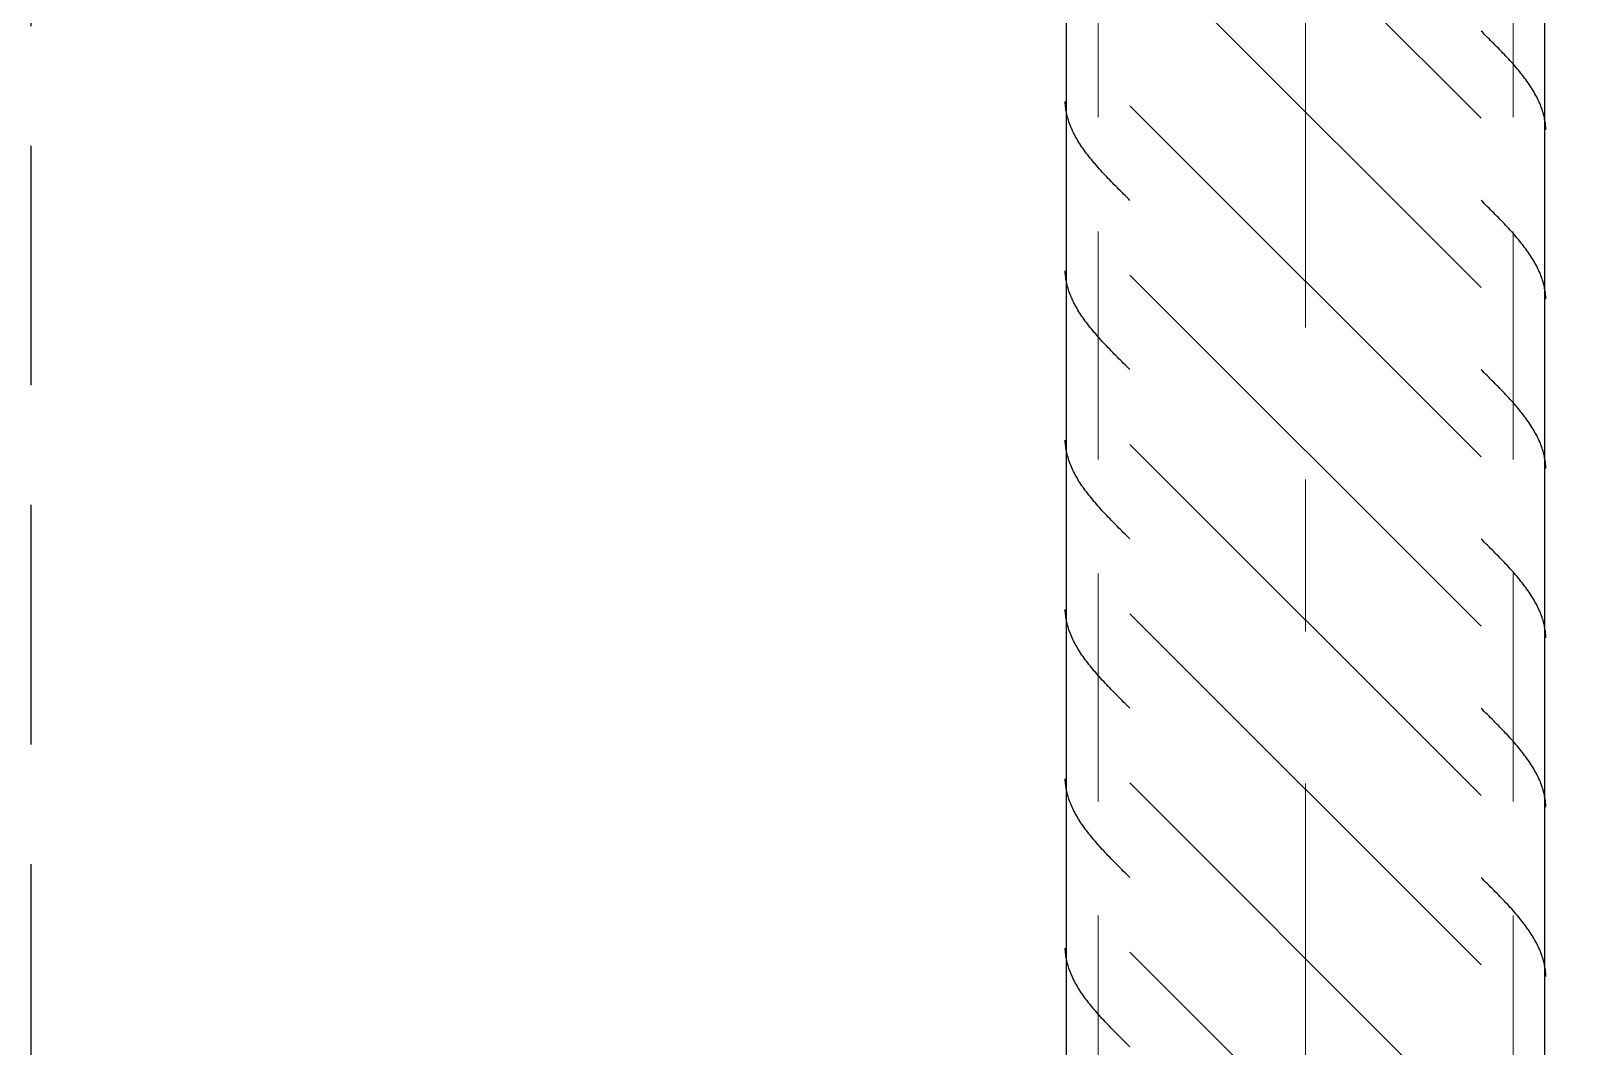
# Model space of a CAD drawing. Extents: x -9282 to 18119, y -11629 to 17404.
# Drawn here: x 1214.8 to 1312.1, y 3228.1 to 3291.7 of the extents above; entities that cross this region are included whole.
import ezdxf

# ---------------------------------------------------------------- set-up
doc = ezdxf.new("R2010")
doc.units = 0
doc.header["$LTSCALE"] = 30
doc.header["$MEASUREMENT"] = 0
for name, pattern in [('EJEH$0$DASHED', [0.75, 0.5, -0.25]), ('EJEH$0$Grid Line', [2.2225, 1.27, -0.3175, 0.3175, -0.3175]), ('EJEH$0$RLE-PROYECCION', [0.71438, 0.47625, -0.23813])]:
    doc.linetypes.add(name, pattern=pattern)
doc.layers.get('0').update_dxf_attribs({"linetype": 'CONTINUOUS'})
doc.layers.add('EJEH$0$CORTES', color=5, linetype='CONTINUOUS')
doc.layers.add('EJEH$0$RLA-ACHURADO', color=30, linetype='EJEH$0$RLE-PROYECCION', lineweight=15, transparency=0.7)
doc.layers.add('EJEH$0$RLA-CONTORNO', color=30, linetype='CONTINUOUS', lineweight=25)
doc.layers.add('EJEH$0$RLE-EJES-AUXILIAR', color=1, linetype='EJEH$0$Grid Line', lineweight=15)

# ---------------------------------------------------------------- blocks, each defined once
blk = doc.blocks.new('EJEH$0$RLA-COLUMNAS-CAJONES - P_M_ 300x300x20-306602-EJE H')
at = {"layer": 'EJEH$0$RLA-ACHURADO'}
for p, q in [((-1629.816, 788.27), (-1629.816, 1103)), ((-1603.816, 788.27), (-1603.816, 1103))]:
    blk.add_line(p, q, dxfattribs=at)
blk = doc.blocks.new('EJEH$0$FP_1-EJE H')
at = {"layer": 'EJEH$0$RLA-CONTORNO'}
for p, q in [((-1601.816, 826.771), (-1601.816, 1103)), ((-1605.716, 922.161), (-1605.816, 922.26)), ((-1605.617, 922.063), (-1605.716, 922.161)), ((-1605.517, 921.965), (-1605.617, 922.063)), ((-1605.418, 921.867), (-1605.517, 921.965)), ((-1605.319, 921.769), (-1605.418, 921.867)), ((-1605.22, 921.671), (-1605.319, 921.769)), ((-1605.122, 921.572), (-1605.22, 921.671)), ((-1605.024, 921.474), (-1605.122, 921.572)), ((-1604.927, 921.376), (-1605.024, 921.474)), ((-1604.83, 921.278), (-1604.927, 921.376)), ((-1604.734, 921.18), (-1604.83, 921.278)), ((-1604.638, 921.081), (-1604.734, 921.18)), ((-1604.543, 920.983), (-1604.638, 921.081)), ((-1604.449, 920.885), (-1604.543, 920.983)), ((-1604.355, 920.787), (-1604.449, 920.885)), ((-1604.263, 920.689), (-1604.355, 920.787)), ((-1604.171, 920.591), (-1604.263, 920.689)), ((-1604.081, 920.492), (-1604.171, 920.591)), ((-1603.991, 920.394), (-1604.081, 920.492)), ((-1603.903, 920.296), (-1603.991, 920.394)), ((-1603.816, 920.198), (-1603.903, 920.296)), ((-1603.73, 920.1), (-1603.816, 920.198)), ((-1603.645, 920.002), (-1603.73, 920.1)), ((-1603.561, 919.903), (-1603.645, 920.002)), ((-1603.479, 919.805), (-1603.561, 919.903)), ((-1603.398, 919.707), (-1603.479, 919.805)), ((-1603.319, 919.609), (-1603.398, 919.707)), ((-1603.241, 919.511), (-1603.319, 919.609)), ((-1603.165, 919.412), (-1603.241, 919.511)), ((-1603.091, 919.314), (-1603.165, 919.412)), ((-1603.018, 919.216), (-1603.091, 919.314)), ((-1602.946, 919.118), (-1603.018, 919.216)), ((-1602.877, 919.02), (-1602.946, 919.118)), ((-1602.809, 918.922), (-1602.877, 919.02)), ((-1602.743, 918.823), (-1602.809, 918.922)), ((-1602.679, 918.725), (-1602.743, 918.823)), ((-1602.617, 918.627), (-1602.679, 918.725)), ((-1602.556, 918.529), (-1602.617, 918.627)), ((-1602.498, 918.431), (-1602.556, 918.529)), ((-1602.442, 918.333), (-1602.498, 918.431)), ((-1602.387, 918.234), (-1602.442, 918.333)), ((-1602.335, 918.136), (-1602.387, 918.234)), ((-1602.285, 918.038), (-1602.335, 918.136)), ((-1602.237, 917.94), (-1602.285, 918.038)), ((-1602.191, 917.842), (-1602.237, 917.94)), ((-1602.147, 917.744), (-1602.191, 917.842)), ((-1602.106, 917.645), (-1602.147, 917.744)), ((-1602.067, 917.547), (-1602.106, 917.645)), ((-1602.03, 917.449), (-1602.067, 917.547)), ((-1601.995, 917.351), (-1602.03, 917.449)), ((-1601.963, 917.253), (-1601.995, 917.351)), ((-1601.932, 917.154), (-1601.963, 917.253)), ((-1601.905, 917.056), (-1601.932, 917.154)), ((-1601.879, 916.958), (-1601.905, 917.056)), ((-1601.856, 916.86), (-1601.879, 916.958)), ((-1601.836, 916.762), (-1601.856, 916.86)), ((-1601.817, 916.664), (-1601.836, 916.762)), ((-1601.802, 916.565), (-1601.817, 916.664)), ((-1601.788, 916.467), (-1601.802, 916.565)), ((-1601.777, 916.369), (-1601.788, 916.467)), ((-1601.769, 916.271), (-1601.777, 916.369)), ((-1601.763, 916.173), (-1601.769, 916.271)), ((-1601.759, 916.075), (-1601.763, 916.173)), ((-1605.716, 911.555), (-1605.816, 911.653)), ((-1605.617, 911.457), (-1605.716, 911.555)), ((-1605.517, 911.358), (-1605.617, 911.457)), ((-1605.418, 911.26), (-1605.517, 911.358)), ((-1605.319, 911.162), (-1605.418, 911.26)), ((-1605.22, 911.064), (-1605.319, 911.162)), ((-1605.122, 910.966), (-1605.22, 911.064)), ((-1605.024, 910.868), (-1605.122, 910.966)), ((-1604.927, 910.769), (-1605.024, 910.868)), ((-1604.83, 910.671), (-1604.927, 910.769)), ((-1604.734, 910.573), (-1604.83, 910.671)), ((-1604.638, 910.475), (-1604.734, 910.573)), ((-1604.543, 910.377), (-1604.638, 910.475)), ((-1604.449, 910.279), (-1604.543, 910.377)), ((-1604.355, 910.18), (-1604.449, 910.279)), ((-1604.263, 910.082), (-1604.355, 910.18)), ((-1604.171, 909.984), (-1604.263, 910.082)), ((-1604.081, 909.886), (-1604.171, 909.984)), ((-1603.991, 909.788), (-1604.081, 909.886)), ((-1603.903, 909.689), (-1603.991, 909.788)), ((-1603.816, 909.591), (-1603.903, 909.689)), ((-1603.73, 909.493), (-1603.816, 909.591)), ((-1603.645, 909.395), (-1603.73, 909.493)), ((-1603.561, 909.297), (-1603.645, 909.395)), ((-1603.479, 909.199), (-1603.561, 909.297)), ((-1603.398, 909.1), (-1603.479, 909.199)), ((-1603.319, 909.002), (-1603.398, 909.1)), ((-1603.241, 908.904), (-1603.319, 909.002)), ((-1603.165, 908.806), (-1603.241, 908.904)), ((-1603.091, 908.708), (-1603.165, 908.806)), ((-1603.018, 908.61), (-1603.091, 908.708)), ((-1602.946, 908.511), (-1603.018, 908.61)), ((-1602.877, 908.413), (-1602.946, 908.511)), ((-1602.809, 908.315), (-1602.877, 908.413)), ((-1602.743, 908.217), (-1602.809, 908.315)), ((-1602.679, 908.119), (-1602.743, 908.217)), ((-1602.617, 908.02), (-1602.679, 908.119)), ((-1602.556, 907.922), (-1602.617, 908.02)), ((-1602.498, 907.824), (-1602.556, 907.922)), ((-1602.442, 907.726), (-1602.498, 907.824)), ((-1602.387, 907.628), (-1602.442, 907.726)), ((-1602.335, 907.53), (-1602.387, 907.628)), ((-1602.285, 907.431), (-1602.335, 907.53)), ((-1602.237, 907.333), (-1602.285, 907.431)), ((-1602.191, 907.235), (-1602.237, 907.333)), ((-1602.147, 907.137), (-1602.191, 907.235)), ((-1602.106, 907.039), (-1602.147, 907.137)), ((-1602.067, 906.941), (-1602.106, 907.039)), ((-1602.03, 906.842), (-1602.067, 906.941)), ((-1601.995, 906.744), (-1602.03, 906.842)), ((-1601.963, 906.646), (-1601.995, 906.744)), ((-1601.932, 906.548), (-1601.963, 906.646)), ((-1601.905, 906.45), (-1601.932, 906.548)), ((-1601.879, 906.352), (-1601.905, 906.45)), ((-1601.856, 906.253), (-1601.879, 906.352)), ((-1601.836, 906.155), (-1601.856, 906.253)), ((-1601.817, 906.057), (-1601.836, 906.155)), ((-1601.802, 905.959), (-1601.817, 906.057)), ((-1601.788, 905.861), (-1601.802, 905.959)), ((-1601.777, 905.762), (-1601.788, 905.861)), ((-1601.769, 905.664), (-1601.777, 905.762)), ((-1601.763, 905.566), (-1601.769, 905.664)), ((-1601.759, 905.468), (-1601.763, 905.566)), ((-1605.716, 900.948), (-1605.816, 901.046)), ((-1605.617, 900.85), (-1605.716, 900.948)), ((-1605.517, 900.752), (-1605.617, 900.85)), ((-1605.418, 900.654), (-1605.517, 900.752)), ((-1605.319, 900.555), (-1605.418, 900.654)), ((-1605.22, 900.457), (-1605.319, 900.555)), ((-1605.122, 900.359), (-1605.22, 900.457)), ((-1605.024, 900.261), (-1605.122, 900.359)), ((-1604.927, 900.163), (-1605.024, 900.261)), ((-1604.83, 900.065), (-1604.927, 900.163)), ((-1604.734, 899.966), (-1604.83, 900.065)), ((-1604.638, 899.868), (-1604.734, 899.966)), ((-1604.543, 899.77), (-1604.638, 899.868)), ((-1604.449, 899.672), (-1604.543, 899.77)), ((-1604.355, 899.574), (-1604.449, 899.672)), ((-1604.263, 899.476), (-1604.355, 899.574)), ((-1604.171, 899.377), (-1604.263, 899.476)), ((-1604.081, 899.279), (-1604.171, 899.377)), ((-1603.991, 899.181), (-1604.081, 899.279)), ((-1603.903, 899.083), (-1603.991, 899.181)), ((-1603.816, 898.985), (-1603.903, 899.083)), ((-1603.73, 898.887), (-1603.816, 898.985)), ((-1603.645, 898.788), (-1603.73, 898.887)), ((-1603.561, 898.69), (-1603.645, 898.788)), ((-1603.479, 898.592), (-1603.561, 898.69)), ((-1603.398, 898.494), (-1603.479, 898.592)), ((-1603.319, 898.396), (-1603.398, 898.494)), ((-1603.241, 898.297), (-1603.319, 898.396)), ((-1603.165, 898.199), (-1603.241, 898.297)), ((-1603.091, 898.101), (-1603.165, 898.199)), ((-1603.018, 898.003), (-1603.091, 898.101)), ((-1602.946, 897.905), (-1603.018, 898.003)), ((-1602.877, 897.807), (-1602.946, 897.905)), ((-1602.809, 897.708), (-1602.877, 897.807)), ((-1602.743, 897.61), (-1602.809, 897.708)), ((-1602.679, 897.512), (-1602.743, 897.61)), ((-1602.617, 897.414), (-1602.679, 897.512)), ((-1602.556, 897.316), (-1602.617, 897.414)), ((-1602.498, 897.218), (-1602.556, 897.316)), ((-1602.442, 897.119), (-1602.498, 897.218)), ((-1602.387, 897.021), (-1602.442, 897.119)), ((-1602.335, 896.923), (-1602.387, 897.021)), ((-1602.285, 896.825), (-1602.335, 896.923)), ((-1602.237, 896.727), (-1602.285, 896.825)), ((-1602.191, 896.628), (-1602.237, 896.727)), ((-1602.147, 896.53), (-1602.191, 896.628)), ((-1602.106, 896.432), (-1602.147, 896.53)), ((-1602.067, 896.334), (-1602.106, 896.432)), ((-1602.03, 896.236), (-1602.067, 896.334)), ((-1601.995, 896.138), (-1602.03, 896.236)), ((-1601.963, 896.039), (-1601.995, 896.138)), ((-1601.932, 895.941), (-1601.963, 896.039)), ((-1601.905, 895.843), (-1601.932, 895.941)), ((-1601.879, 895.745), (-1601.905, 895.843)), ((-1601.856, 895.647), (-1601.879, 895.745)), ((-1601.836, 895.549), (-1601.856, 895.647)), ((-1601.817, 895.45), (-1601.836, 895.549)), ((-1601.802, 895.352), (-1601.817, 895.45)), ((-1601.788, 895.254), (-1601.802, 895.352)), ((-1601.777, 895.156), (-1601.788, 895.254)), ((-1601.769, 895.058), (-1601.777, 895.156)), ((-1601.763, 894.96), (-1601.769, 895.058)), ((-1601.759, 894.861), (-1601.763, 894.96)), ((-1605.716, 890.342), (-1605.816, 890.44)), ((-1605.617, 890.243), (-1605.716, 890.342)), ((-1605.517, 890.145), (-1605.617, 890.243)), ((-1605.418, 890.047), (-1605.517, 890.145)), ((-1605.319, 889.949), (-1605.418, 890.047)), ((-1605.22, 889.851), (-1605.319, 889.949)), ((-1605.122, 889.753), (-1605.22, 889.851)), ((-1605.024, 889.654), (-1605.122, 889.753)), ((-1604.927, 889.556), (-1605.024, 889.654)), ((-1604.83, 889.458), (-1604.927, 889.556)), ((-1604.734, 889.36), (-1604.83, 889.458)), ((-1604.638, 889.262), (-1604.734, 889.36)), ((-1604.543, 889.163), (-1604.638, 889.262)), ((-1604.449, 889.065), (-1604.543, 889.163)), ((-1604.355, 888.967), (-1604.449, 889.065)), ((-1604.263, 888.869), (-1604.355, 888.967)), ((-1604.171, 888.771), (-1604.263, 888.869)), ((-1604.081, 888.673), (-1604.171, 888.771)), ((-1603.991, 888.574), (-1604.081, 888.673)), ((-1603.903, 888.476), (-1603.991, 888.574)), ((-1603.816, 888.378), (-1603.903, 888.476)), ((-1603.73, 888.28), (-1603.816, 888.378)), ((-1603.645, 888.182), (-1603.73, 888.28)), ((-1603.561, 888.084), (-1603.645, 888.182)), ((-1603.479, 887.985), (-1603.561, 888.084)), ((-1603.398, 887.887), (-1603.479, 887.985)), ((-1603.319, 887.789), (-1603.398, 887.887)), ((-1603.241, 887.691), (-1603.319, 887.789)), ((-1603.165, 887.593), (-1603.241, 887.691)), ((-1603.091, 887.495), (-1603.165, 887.593)), ((-1603.018, 887.396), (-1603.091, 887.495)), ((-1602.946, 887.298), (-1603.018, 887.396)), ((-1602.877, 887.2), (-1602.946, 887.298)), ((-1602.809, 887.102), (-1602.877, 887.2)), ((-1602.743, 887.004), (-1602.809, 887.102)), ((-1602.679, 886.905), (-1602.743, 887.004)), ((-1602.617, 886.807), (-1602.679, 886.905)), ((-1602.556, 886.709), (-1602.617, 886.807)), ((-1602.498, 886.611), (-1602.556, 886.709)), ((-1602.442, 886.513), (-1602.498, 886.611)), ((-1602.387, 886.415), (-1602.442, 886.513)), ((-1602.335, 886.316), (-1602.387, 886.415)), ((-1602.285, 886.218), (-1602.335, 886.316)), ((-1602.237, 886.12), (-1602.285, 886.218)), ((-1602.191, 886.022), (-1602.237, 886.12)), ((-1602.147, 885.924), (-1602.191, 886.022)), ((-1602.106, 885.826), (-1602.147, 885.924)), ((-1602.067, 885.727), (-1602.106, 885.826)), ((-1602.03, 885.629), (-1602.067, 885.727)), ((-1601.995, 885.531), (-1602.03, 885.629)), ((-1601.963, 885.433), (-1601.995, 885.531)), ((-1601.932, 885.335), (-1601.963, 885.433)), ((-1601.905, 885.236), (-1601.932, 885.335)), ((-1601.879, 885.138), (-1601.905, 885.236)), ((-1601.856, 885.04), (-1601.879, 885.138)), ((-1601.836, 884.942), (-1601.856, 885.04)), ((-1601.817, 884.844), (-1601.836, 884.942)), ((-1601.802, 884.746), (-1601.817, 884.844)), ((-1601.788, 884.647), (-1601.802, 884.746)), ((-1601.777, 884.549), (-1601.788, 884.647)), ((-1601.769, 884.451), (-1601.777, 884.549)), ((-1601.763, 884.353), (-1601.769, 884.451)), ((-1601.759, 884.255), (-1601.763, 884.353)), ((-1605.716, 879.735), (-1605.816, 879.833)), ((-1605.617, 879.637), (-1605.716, 879.735)), ((-1605.517, 879.539), (-1605.617, 879.637)), ((-1605.418, 879.44), (-1605.517, 879.539)), ((-1605.319, 879.342), (-1605.418, 879.44)), ((-1605.22, 879.244), (-1605.319, 879.342)), ((-1605.122, 879.146), (-1605.22, 879.244)), ((-1605.024, 879.048), (-1605.122, 879.146)), ((-1604.927, 878.95), (-1605.024, 879.048)), ((-1604.83, 878.851), (-1604.927, 878.95)), ((-1604.734, 878.753), (-1604.83, 878.851)), ((-1604.638, 878.655), (-1604.734, 878.753)), ((-1604.543, 878.557), (-1604.638, 878.655)), ((-1604.449, 878.459), (-1604.543, 878.557)), ((-1604.355, 878.361), (-1604.449, 878.459)), ((-1604.263, 878.262), (-1604.355, 878.361)), ((-1604.171, 878.164), (-1604.263, 878.262)), ((-1604.081, 878.066), (-1604.171, 878.164)), ((-1603.991, 877.968), (-1604.081, 878.066)), ((-1603.903, 877.87), (-1603.991, 877.968)), ((-1603.816, 877.771), (-1603.903, 877.87)), ((-1603.73, 877.673), (-1603.816, 877.771)), ((-1603.645, 877.575), (-1603.73, 877.673)), ((-1603.561, 877.477), (-1603.645, 877.575)), ((-1603.479, 877.379), (-1603.561, 877.477)), ((-1603.398, 877.281), (-1603.479, 877.379)), ((-1603.319, 877.182), (-1603.398, 877.281)), ((-1603.241, 877.084), (-1603.319, 877.182)), ((-1603.165, 876.986), (-1603.241, 877.084)), ((-1603.091, 876.888), (-1603.165, 876.986)), ((-1603.018, 876.79), (-1603.091, 876.888)), ((-1602.946, 876.692), (-1603.018, 876.79)), ((-1602.877, 876.593), (-1602.946, 876.692)), ((-1602.809, 876.495), (-1602.877, 876.593)), ((-1602.743, 876.397), (-1602.809, 876.495)), ((-1602.679, 876.299), (-1602.743, 876.397)), ((-1602.617, 876.201), (-1602.679, 876.299)), ((-1602.556, 876.103), (-1602.617, 876.201)), ((-1602.498, 876.004), (-1602.556, 876.103)), ((-1602.442, 875.906), (-1602.498, 876.004)), ((-1602.387, 875.808), (-1602.442, 875.906)), ((-1602.335, 875.71), (-1602.387, 875.808)), ((-1602.285, 875.612), (-1602.335, 875.71)), ((-1602.237, 875.513), (-1602.285, 875.612)), ((-1602.191, 875.415), (-1602.237, 875.513)), ((-1602.147, 875.317), (-1602.191, 875.415)), ((-1602.106, 875.219), (-1602.147, 875.317)), ((-1602.067, 875.121), (-1602.106, 875.219)), ((-1602.03, 875.023), (-1602.067, 875.121)), ((-1601.995, 874.924), (-1602.03, 875.023)), ((-1601.963, 874.826), (-1601.995, 874.924)), ((-1601.932, 874.728), (-1601.963, 874.826)), ((-1601.905, 874.63), (-1601.932, 874.728)), ((-1601.879, 874.532), (-1601.905, 874.63)), ((-1601.856, 874.434), (-1601.879, 874.532)), ((-1601.836, 874.335), (-1601.856, 874.434)), ((-1601.817, 874.237), (-1601.836, 874.335)), ((-1601.802, 874.139), (-1601.817, 874.237)), ((-1601.788, 874.041), (-1601.802, 874.139)), ((-1601.777, 873.943), (-1601.788, 874.041)), ((-1601.769, 873.844), (-1601.777, 873.943)), ((-1601.763, 873.746), (-1601.769, 873.844)), ((-1601.759, 873.648), (-1601.763, 873.746)), ((-1605.716, 869.128), (-1605.816, 869.227)), ((-1605.617, 869.03), (-1605.716, 869.128)), ((-1605.517, 868.932), (-1605.617, 869.03)), ((-1605.418, 868.834), (-1605.517, 868.932)), ((-1605.319, 868.736), (-1605.418, 868.834)), ((-1605.22, 868.638), (-1605.319, 868.736)), ((-1605.122, 868.539), (-1605.22, 868.638)), ((-1605.024, 868.441), (-1605.122, 868.539)), ((-1604.927, 868.343), (-1605.024, 868.441)), ((-1604.83, 868.245), (-1604.927, 868.343)), ((-1604.734, 868.147), (-1604.83, 868.245)), ((-1604.638, 868.048), (-1604.734, 868.147)), ((-1604.543, 867.95), (-1604.638, 868.048)), ((-1604.449, 867.852), (-1604.543, 867.95)), ((-1604.355, 867.754), (-1604.449, 867.852)), ((-1604.263, 867.656), (-1604.355, 867.754)), ((-1604.171, 867.558), (-1604.263, 867.656)), ((-1604.081, 867.459), (-1604.171, 867.558)), ((-1603.991, 867.361), (-1604.081, 867.459)), ((-1603.903, 867.263), (-1603.991, 867.361)), ((-1603.816, 867.165), (-1603.903, 867.263)), ((-1603.73, 867.067), (-1603.816, 867.165)), ((-1603.645, 866.969), (-1603.73, 867.067)), ((-1603.561, 866.87), (-1603.645, 866.969)), ((-1603.479, 866.772), (-1603.561, 866.87)), ((-1603.398, 866.674), (-1603.479, 866.772)), ((-1603.319, 866.576), (-1603.398, 866.674)), ((-1603.241, 866.478), (-1603.319, 866.576)), ((-1603.165, 866.379), (-1603.241, 866.478)), ((-1603.091, 866.281), (-1603.165, 866.379)), ((-1603.018, 866.183), (-1603.091, 866.281)), ((-1602.946, 866.085), (-1603.018, 866.183)), ((-1602.877, 865.987), (-1602.946, 866.085)), ((-1602.809, 865.889), (-1602.877, 865.987)), ((-1602.743, 865.79), (-1602.809, 865.889)), ((-1602.679, 865.692), (-1602.743, 865.79)), ((-1602.617, 865.594), (-1602.679, 865.692)), ((-1602.556, 865.496), (-1602.617, 865.594)), ((-1602.498, 865.398), (-1602.556, 865.496)), ((-1602.442, 865.3), (-1602.498, 865.398)), ((-1602.387, 865.201), (-1602.442, 865.3)), ((-1602.335, 865.103), (-1602.387, 865.201)), ((-1602.285, 865.005), (-1602.335, 865.103)), ((-1602.237, 864.907), (-1602.285, 865.005)), ((-1602.191, 864.809), (-1602.237, 864.907)), ((-1602.147, 864.711), (-1602.191, 864.809)), ((-1602.106, 864.612), (-1602.147, 864.711)), ((-1602.067, 864.514), (-1602.106, 864.612)), ((-1602.03, 864.416), (-1602.067, 864.514)), ((-1601.995, 864.318), (-1602.03, 864.416)), ((-1601.963, 864.22), (-1601.995, 864.318)), ((-1601.932, 864.121), (-1601.963, 864.22)), ((-1601.905, 864.023), (-1601.932, 864.121)), ((-1601.879, 863.925), (-1601.905, 864.023)), ((-1601.856, 863.827), (-1601.879, 863.925)), ((-1601.836, 863.729), (-1601.856, 863.827)), ((-1601.817, 863.631), (-1601.836, 863.729)), ((-1601.802, 863.532), (-1601.817, 863.631)), ((-1601.788, 863.434), (-1601.802, 863.532)), ((-1601.777, 863.336), (-1601.788, 863.434)), ((-1601.769, 863.238), (-1601.777, 863.336)), ((-1601.763, 863.14), (-1601.769, 863.238)), ((-1601.759, 863.042), (-1601.763, 863.14))]:
    blk.add_line(p, q, dxfattribs=at)
blk = doc.blocks.new('EJEH$0$FP_2-EJE H')
at = {"layer": 'EJEH$0$RLA-CONTORNO'}
for p, q in [((-1631.816, 1103), (-1631.816, 788.27)), ((-1631.869, 917.742), (-1631.873, 917.84)), ((-1631.863, 917.644), (-1631.869, 917.742)), ((-1631.855, 917.546), (-1631.863, 917.644)), ((-1631.844, 917.447), (-1631.855, 917.546)), ((-1631.83, 917.349), (-1631.844, 917.447)), ((-1631.814, 917.251), (-1631.83, 917.349)), ((-1631.796, 917.153), (-1631.814, 917.251)), ((-1631.776, 917.055), (-1631.796, 917.153)), ((-1631.753, 916.957), (-1631.776, 917.055)), ((-1631.727, 916.858), (-1631.753, 916.957)), ((-1631.699, 916.76), (-1631.727, 916.858)), ((-1631.669, 916.662), (-1631.699, 916.76)), ((-1631.637, 916.564), (-1631.669, 916.662)), ((-1631.602, 916.466), (-1631.637, 916.564)), ((-1631.565, 916.368), (-1631.602, 916.466)), ((-1631.526, 916.269), (-1631.565, 916.368)), ((-1631.485, 916.171), (-1631.526, 916.269)), ((-1631.441, 916.073), (-1631.485, 916.171)), ((-1631.395, 915.975), (-1631.441, 916.073)), ((-1631.347, 915.877), (-1631.395, 915.975)), ((-1631.297, 915.779), (-1631.347, 915.877)), ((-1631.245, 915.68), (-1631.297, 915.779)), ((-1631.19, 915.582), (-1631.245, 915.68)), ((-1631.134, 915.484), (-1631.19, 915.582)), ((-1631.076, 915.386), (-1631.134, 915.484)), ((-1631.015, 915.288), (-1631.076, 915.386)), ((-1630.953, 915.189), (-1631.015, 915.288)), ((-1630.889, 915.091), (-1630.953, 915.189)), ((-1630.823, 914.993), (-1630.889, 915.091)), ((-1630.755, 914.895), (-1630.823, 914.993)), ((-1630.686, 914.797), (-1630.755, 914.895)), ((-1630.614, 914.699), (-1630.686, 914.797)), ((-1630.541, 914.6), (-1630.614, 914.699)), ((-1630.467, 914.502), (-1630.541, 914.6)), ((-1630.39, 914.404), (-1630.467, 914.502)), ((-1630.313, 914.306), (-1630.39, 914.404)), ((-1630.233, 914.208), (-1630.313, 914.306)), ((-1630.153, 914.11), (-1630.233, 914.208)), ((-1630.071, 914.011), (-1630.153, 914.11)), ((-1629.987, 913.913), (-1630.071, 914.011)), ((-1629.902, 913.815), (-1629.987, 913.913)), ((-1629.816, 913.717), (-1629.902, 913.815)), ((-1629.729, 913.619), (-1629.816, 913.717)), ((-1629.641, 913.52), (-1629.729, 913.619)), ((-1629.551, 913.422), (-1629.641, 913.52)), ((-1629.46, 913.324), (-1629.551, 913.422)), ((-1629.369, 913.226), (-1629.46, 913.324)), ((-1629.276, 913.128), (-1629.369, 913.226)), ((-1629.183, 913.03), (-1629.276, 913.128)), ((-1629.089, 912.931), (-1629.183, 913.03)), ((-1628.994, 912.833), (-1629.089, 912.931)), ((-1628.898, 912.735), (-1628.994, 912.833)), ((-1628.802, 912.637), (-1628.898, 912.735)), ((-1628.705, 912.539), (-1628.802, 912.637)), ((-1628.608, 912.441), (-1628.705, 912.539)), ((-1628.51, 912.342), (-1628.608, 912.441)), ((-1628.411, 912.244), (-1628.51, 912.342)), ((-1628.313, 912.146), (-1628.411, 912.244)), ((-1628.214, 912.048), (-1628.313, 912.146)), ((-1628.114, 911.95), (-1628.214, 912.048)), ((-1628.015, 911.852), (-1628.114, 911.95)), ((-1627.916, 911.753), (-1628.015, 911.852)), ((-1627.816, 911.655), (-1627.916, 911.753)), ((-1631.869, 907.135), (-1631.873, 907.234)), ((-1631.863, 907.037), (-1631.869, 907.135)), ((-1631.855, 906.939), (-1631.863, 907.037)), ((-1631.844, 906.841), (-1631.855, 906.939)), ((-1631.83, 906.743), (-1631.844, 906.841)), ((-1631.814, 906.645), (-1631.83, 906.743)), ((-1631.796, 906.546), (-1631.814, 906.645)), ((-1631.776, 906.448), (-1631.796, 906.546)), ((-1631.753, 906.35), (-1631.776, 906.448)), ((-1631.727, 906.252), (-1631.753, 906.35)), ((-1631.699, 906.154), (-1631.727, 906.252)), ((-1631.669, 906.055), (-1631.699, 906.154)), ((-1631.637, 905.957), (-1631.669, 906.055)), ((-1631.602, 905.859), (-1631.637, 905.957)), ((-1631.565, 905.761), (-1631.602, 905.859)), ((-1631.526, 905.663), (-1631.565, 905.761)), ((-1631.485, 905.565), (-1631.526, 905.663)), ((-1631.441, 905.466), (-1631.485, 905.565)), ((-1631.395, 905.368), (-1631.441, 905.466)), ((-1631.347, 905.27), (-1631.395, 905.368)), ((-1631.297, 905.172), (-1631.347, 905.27)), ((-1631.245, 905.074), (-1631.297, 905.172)), ((-1631.19, 904.976), (-1631.245, 905.074)), ((-1631.134, 904.877), (-1631.19, 904.976)), ((-1631.076, 904.779), (-1631.134, 904.877)), ((-1631.015, 904.681), (-1631.076, 904.779)), ((-1630.953, 904.583), (-1631.015, 904.681)), ((-1630.889, 904.485), (-1630.953, 904.583)), ((-1630.823, 904.387), (-1630.889, 904.485)), ((-1630.755, 904.288), (-1630.823, 904.387)), ((-1630.686, 904.19), (-1630.755, 904.288)), ((-1630.614, 904.092), (-1630.686, 904.19)), ((-1630.541, 903.994), (-1630.614, 904.092)), ((-1630.467, 903.896), (-1630.541, 903.994)), ((-1630.39, 903.797), (-1630.467, 903.896)), ((-1630.313, 903.699), (-1630.39, 903.797)), ((-1630.233, 903.601), (-1630.313, 903.699)), ((-1630.153, 903.503), (-1630.233, 903.601)), ((-1630.071, 903.405), (-1630.153, 903.503)), ((-1629.987, 903.307), (-1630.071, 903.405)), ((-1629.902, 903.208), (-1629.987, 903.307)), ((-1629.816, 903.11), (-1629.902, 903.208)), ((-1629.729, 903.012), (-1629.816, 903.11)), ((-1629.641, 902.914), (-1629.729, 903.012)), ((-1629.551, 902.816), (-1629.641, 902.914)), ((-1629.46, 902.718), (-1629.551, 902.816)), ((-1629.369, 902.619), (-1629.46, 902.718)), ((-1629.276, 902.521), (-1629.369, 902.619)), ((-1629.183, 902.423), (-1629.276, 902.521)), ((-1629.089, 902.325), (-1629.183, 902.423)), ((-1628.994, 902.227), (-1629.089, 902.325)), ((-1628.898, 902.128), (-1628.994, 902.227)), ((-1628.802, 902.03), (-1628.898, 902.128)), ((-1628.705, 901.932), (-1628.802, 902.03)), ((-1628.608, 901.834), (-1628.705, 901.932)), ((-1628.51, 901.736), (-1628.608, 901.834)), ((-1628.411, 901.638), (-1628.51, 901.736)), ((-1628.313, 901.539), (-1628.411, 901.638)), ((-1628.214, 901.441), (-1628.313, 901.539)), ((-1628.114, 901.343), (-1628.214, 901.441)), ((-1628.015, 901.245), (-1628.114, 901.343)), ((-1627.916, 901.147), (-1628.015, 901.245)), ((-1627.816, 901.049), (-1627.916, 901.147)), ((-1631.869, 896.529), (-1631.873, 896.627)), ((-1631.863, 896.431), (-1631.869, 896.529)), ((-1631.855, 896.332), (-1631.863, 896.431)), ((-1631.844, 896.234), (-1631.855, 896.332)), ((-1631.83, 896.136), (-1631.844, 896.234)), ((-1631.814, 896.038), (-1631.83, 896.136)), ((-1631.796, 895.94), (-1631.814, 896.038)), ((-1631.776, 895.842), (-1631.796, 895.94)), ((-1631.753, 895.743), (-1631.776, 895.842)), ((-1631.727, 895.645), (-1631.753, 895.743)), ((-1631.699, 895.547), (-1631.727, 895.645)), ((-1631.669, 895.449), (-1631.699, 895.547)), ((-1631.637, 895.351), (-1631.669, 895.449)), ((-1631.602, 895.253), (-1631.637, 895.351)), ((-1631.565, 895.154), (-1631.602, 895.253)), ((-1631.526, 895.056), (-1631.565, 895.154)), ((-1631.485, 894.958), (-1631.526, 895.056)), ((-1631.441, 894.86), (-1631.485, 894.958)), ((-1631.395, 894.762), (-1631.441, 894.86)), ((-1631.347, 894.663), (-1631.395, 894.762)), ((-1631.297, 894.565), (-1631.347, 894.663)), ((-1631.245, 894.467), (-1631.297, 894.565)), ((-1631.19, 894.369), (-1631.245, 894.467)), ((-1631.134, 894.271), (-1631.19, 894.369)), ((-1631.076, 894.173), (-1631.134, 894.271)), ((-1631.015, 894.074), (-1631.076, 894.173)), ((-1630.953, 893.976), (-1631.015, 894.074)), ((-1630.889, 893.878), (-1630.953, 893.976)), ((-1630.823, 893.78), (-1630.889, 893.878)), ((-1630.755, 893.682), (-1630.823, 893.78)), ((-1630.686, 893.584), (-1630.755, 893.682)), ((-1630.614, 893.485), (-1630.686, 893.584)), ((-1630.541, 893.387), (-1630.614, 893.485)), ((-1630.467, 893.289), (-1630.541, 893.387)), ((-1630.39, 893.191), (-1630.467, 893.289)), ((-1630.313, 893.093), (-1630.39, 893.191)), ((-1630.233, 892.995), (-1630.313, 893.093)), ((-1630.153, 892.896), (-1630.233, 892.995)), ((-1630.071, 892.798), (-1630.153, 892.896)), ((-1629.987, 892.7), (-1630.071, 892.798)), ((-1629.902, 892.602), (-1629.987, 892.7)), ((-1629.816, 892.504), (-1629.902, 892.602)), ((-1629.729, 892.405), (-1629.816, 892.504)), ((-1629.641, 892.307), (-1629.729, 892.405)), ((-1629.551, 892.209), (-1629.641, 892.307)), ((-1629.46, 892.111), (-1629.551, 892.209)), ((-1629.369, 892.013), (-1629.46, 892.111)), ((-1629.276, 891.915), (-1629.369, 892.013)), ((-1629.183, 891.816), (-1629.276, 891.915)), ((-1629.089, 891.718), (-1629.183, 891.816)), ((-1628.994, 891.62), (-1629.089, 891.718)), ((-1628.898, 891.522), (-1628.994, 891.62)), ((-1628.802, 891.424), (-1628.898, 891.522)), ((-1628.705, 891.326), (-1628.802, 891.424)), ((-1628.608, 891.227), (-1628.705, 891.326)), ((-1628.51, 891.129), (-1628.608, 891.227)), ((-1628.411, 891.031), (-1628.51, 891.129)), ((-1628.313, 890.933), (-1628.411, 891.031)), ((-1628.214, 890.835), (-1628.313, 890.933)), ((-1628.114, 890.736), (-1628.214, 890.835)), ((-1628.015, 890.638), (-1628.114, 890.736)), ((-1627.916, 890.54), (-1628.015, 890.638)), ((-1627.816, 890.442), (-1627.916, 890.54)), ((-1631.869, 885.922), (-1631.873, 886.02)), ((-1631.863, 885.824), (-1631.869, 885.922)), ((-1631.855, 885.726), (-1631.863, 885.824)), ((-1631.844, 885.628), (-1631.855, 885.726)), ((-1631.83, 885.529), (-1631.844, 885.628)), ((-1631.814, 885.431), (-1631.83, 885.529)), ((-1631.796, 885.333), (-1631.814, 885.431)), ((-1631.776, 885.235), (-1631.796, 885.333)), ((-1631.753, 885.137), (-1631.776, 885.235)), ((-1631.727, 885.039), (-1631.753, 885.137)), ((-1631.699, 884.94), (-1631.727, 885.039)), ((-1631.669, 884.842), (-1631.699, 884.94)), ((-1631.637, 884.744), (-1631.669, 884.842)), ((-1631.602, 884.646), (-1631.637, 884.744)), ((-1631.565, 884.548), (-1631.602, 884.646)), ((-1631.526, 884.45), (-1631.565, 884.548)), ((-1631.485, 884.351), (-1631.526, 884.45)), ((-1631.441, 884.253), (-1631.485, 884.351)), ((-1631.395, 884.155), (-1631.441, 884.253)), ((-1631.347, 884.057), (-1631.395, 884.155)), ((-1631.297, 883.959), (-1631.347, 884.057)), ((-1631.245, 883.861), (-1631.297, 883.959)), ((-1631.19, 883.762), (-1631.245, 883.861)), ((-1631.134, 883.664), (-1631.19, 883.762)), ((-1631.076, 883.566), (-1631.134, 883.664)), ((-1631.015, 883.468), (-1631.076, 883.566)), ((-1630.953, 883.37), (-1631.015, 883.468)), ((-1630.889, 883.271), (-1630.953, 883.37)), ((-1630.823, 883.173), (-1630.889, 883.271)), ((-1630.755, 883.075), (-1630.823, 883.173)), ((-1630.686, 882.977), (-1630.755, 883.075)), ((-1630.614, 882.879), (-1630.686, 882.977)), ((-1630.541, 882.781), (-1630.614, 882.879)), ((-1630.467, 882.682), (-1630.541, 882.781)), ((-1630.39, 882.584), (-1630.467, 882.682)), ((-1630.313, 882.486), (-1630.39, 882.584)), ((-1630.233, 882.388), (-1630.313, 882.486)), ((-1630.153, 882.29), (-1630.233, 882.388)), ((-1630.071, 882.192), (-1630.153, 882.29)), ((-1629.987, 882.093), (-1630.071, 882.192)), ((-1629.902, 881.995), (-1629.987, 882.093)), ((-1629.816, 881.897), (-1629.902, 881.995)), ((-1629.729, 881.799), (-1629.816, 881.897)), ((-1629.641, 881.701), (-1629.729, 881.799)), ((-1629.551, 881.603), (-1629.641, 881.701)), ((-1629.46, 881.504), (-1629.551, 881.603)), ((-1629.369, 881.406), (-1629.46, 881.504)), ((-1629.276, 881.308), (-1629.369, 881.406)), ((-1629.183, 881.21), (-1629.276, 881.308)), ((-1629.089, 881.112), (-1629.183, 881.21)), ((-1628.994, 881.013), (-1629.089, 881.112)), ((-1628.898, 880.915), (-1628.994, 881.013)), ((-1628.802, 880.817), (-1628.898, 880.915)), ((-1628.705, 880.719), (-1628.802, 880.817)), ((-1628.608, 880.621), (-1628.705, 880.719)), ((-1628.51, 880.523), (-1628.608, 880.621)), ((-1628.411, 880.424), (-1628.51, 880.523)), ((-1628.313, 880.326), (-1628.411, 880.424)), ((-1628.214, 880.228), (-1628.313, 880.326)), ((-1628.114, 880.13), (-1628.214, 880.228)), ((-1628.015, 880.032), (-1628.114, 880.13)), ((-1627.916, 879.934), (-1628.015, 880.032)), ((-1627.816, 879.835), (-1627.916, 879.934)), ((-1631.869, 875.316), (-1631.873, 875.414)), ((-1631.863, 875.217), (-1631.869, 875.316)), ((-1631.855, 875.119), (-1631.863, 875.217)), ((-1631.844, 875.021), (-1631.855, 875.119)), ((-1631.83, 874.923), (-1631.844, 875.021)), ((-1631.814, 874.825), (-1631.83, 874.923)), ((-1631.796, 874.727), (-1631.814, 874.825)), ((-1631.776, 874.628), (-1631.796, 874.727)), ((-1631.753, 874.53), (-1631.776, 874.628)), ((-1631.727, 874.432), (-1631.753, 874.53)), ((-1631.699, 874.334), (-1631.727, 874.432)), ((-1631.669, 874.236), (-1631.699, 874.334)), ((-1631.637, 874.137), (-1631.669, 874.236)), ((-1631.602, 874.039), (-1631.637, 874.137)), ((-1631.565, 873.941), (-1631.602, 874.039)), ((-1631.526, 873.843), (-1631.565, 873.941)), ((-1631.485, 873.745), (-1631.526, 873.843)), ((-1631.441, 873.647), (-1631.485, 873.745)), ((-1631.395, 873.548), (-1631.441, 873.647)), ((-1631.347, 873.45), (-1631.395, 873.548)), ((-1631.297, 873.352), (-1631.347, 873.45)), ((-1631.245, 873.254), (-1631.297, 873.352)), ((-1631.19, 873.156), (-1631.245, 873.254)), ((-1631.134, 873.058), (-1631.19, 873.156)), ((-1631.076, 872.959), (-1631.134, 873.058)), ((-1631.015, 872.861), (-1631.076, 872.959)), ((-1630.953, 872.763), (-1631.015, 872.861)), ((-1630.889, 872.665), (-1630.953, 872.763)), ((-1630.823, 872.567), (-1630.889, 872.665)), ((-1630.755, 872.469), (-1630.823, 872.567)), ((-1630.686, 872.37), (-1630.755, 872.469)), ((-1630.614, 872.272), (-1630.686, 872.37)), ((-1630.541, 872.174), (-1630.614, 872.272)), ((-1630.467, 872.076), (-1630.541, 872.174)), ((-1630.39, 871.978), (-1630.467, 872.076)), ((-1630.313, 871.879), (-1630.39, 871.978)), ((-1630.233, 871.781), (-1630.313, 871.879)), ((-1630.153, 871.683), (-1630.233, 871.781)), ((-1630.071, 871.585), (-1630.153, 871.683)), ((-1629.987, 871.487), (-1630.071, 871.585)), ((-1629.902, 871.389), (-1629.987, 871.487)), ((-1629.816, 871.29), (-1629.902, 871.389)), ((-1629.729, 871.192), (-1629.816, 871.29)), ((-1629.641, 871.094), (-1629.729, 871.192)), ((-1629.551, 870.996), (-1629.641, 871.094)), ((-1629.46, 870.898), (-1629.551, 870.996)), ((-1629.369, 870.8), (-1629.46, 870.898)), ((-1629.276, 870.701), (-1629.369, 870.8)), ((-1629.183, 870.603), (-1629.276, 870.701)), ((-1629.089, 870.505), (-1629.183, 870.603)), ((-1628.994, 870.407), (-1629.089, 870.505)), ((-1628.898, 870.309), (-1628.994, 870.407)), ((-1628.802, 870.211), (-1628.898, 870.309)), ((-1628.705, 870.112), (-1628.802, 870.211)), ((-1628.608, 870.014), (-1628.705, 870.112)), ((-1628.51, 869.916), (-1628.608, 870.014)), ((-1628.411, 869.818), (-1628.51, 869.916)), ((-1628.313, 869.72), (-1628.411, 869.818)), ((-1628.214, 869.621), (-1628.313, 869.72)), ((-1628.114, 869.523), (-1628.214, 869.621)), ((-1628.015, 869.425), (-1628.114, 869.523)), ((-1627.916, 869.327), (-1628.015, 869.425)), ((-1627.816, 869.229), (-1627.916, 869.327)), ((-1631.869, 864.709), (-1631.873, 864.807)), ((-1631.863, 864.611), (-1631.869, 864.709)), ((-1631.855, 864.513), (-1631.863, 864.611)), ((-1631.844, 864.414), (-1631.855, 864.513)), ((-1631.83, 864.316), (-1631.844, 864.414)), ((-1631.814, 864.218), (-1631.83, 864.316)), ((-1631.796, 864.12), (-1631.814, 864.218)), ((-1631.776, 864.022), (-1631.796, 864.12)), ((-1631.753, 863.924), (-1631.776, 864.022)), ((-1631.727, 863.825), (-1631.753, 863.924)), ((-1631.699, 863.727), (-1631.727, 863.825)), ((-1631.669, 863.629), (-1631.699, 863.727)), ((-1631.637, 863.531), (-1631.669, 863.629)), ((-1631.602, 863.433), (-1631.637, 863.531)), ((-1631.565, 863.335), (-1631.602, 863.433)), ((-1631.526, 863.236), (-1631.565, 863.335)), ((-1631.485, 863.138), (-1631.526, 863.236)), ((-1631.441, 863.04), (-1631.485, 863.138)), ((-1631.395, 862.942), (-1631.441, 863.04)), ((-1631.347, 862.844), (-1631.395, 862.942)), ((-1631.297, 862.745), (-1631.347, 862.844)), ((-1631.245, 862.647), (-1631.297, 862.745)), ((-1631.19, 862.549), (-1631.245, 862.647)), ((-1631.134, 862.451), (-1631.19, 862.549)), ((-1631.076, 862.353), (-1631.134, 862.451)), ((-1631.015, 862.255), (-1631.076, 862.353)), ((-1630.953, 862.156), (-1631.015, 862.255)), ((-1630.889, 862.058), (-1630.953, 862.156)), ((-1630.823, 861.96), (-1630.889, 862.058)), ((-1630.755, 861.862), (-1630.823, 861.96)), ((-1630.686, 861.764), (-1630.755, 861.862)), ((-1630.614, 861.666), (-1630.686, 861.764)), ((-1630.541, 861.567), (-1630.614, 861.666)), ((-1630.467, 861.469), (-1630.541, 861.567)), ((-1630.39, 861.371), (-1630.467, 861.469)), ((-1630.313, 861.273), (-1630.39, 861.371)), ((-1630.233, 861.175), (-1630.313, 861.273)), ((-1630.153, 861.077), (-1630.233, 861.175)), ((-1630.071, 860.978), (-1630.153, 861.077)), ((-1629.987, 860.88), (-1630.071, 860.978)), ((-1629.902, 860.782), (-1629.987, 860.88)), ((-1629.816, 860.684), (-1629.902, 860.782)), ((-1629.729, 860.586), (-1629.816, 860.684)), ((-1629.641, 860.487), (-1629.729, 860.586)), ((-1629.551, 860.389), (-1629.641, 860.487)), ((-1629.46, 860.291), (-1629.551, 860.389)), ((-1629.369, 860.193), (-1629.46, 860.291)), ((-1629.276, 860.095), (-1629.369, 860.193)), ((-1629.183, 859.997), (-1629.276, 860.095)), ((-1629.089, 859.898), (-1629.183, 859.997)), ((-1628.994, 859.8), (-1629.089, 859.898)), ((-1628.898, 859.702), (-1628.994, 859.8)), ((-1628.802, 859.604), (-1628.898, 859.702)), ((-1628.705, 859.506), (-1628.802, 859.604)), ((-1628.608, 859.408), (-1628.705, 859.506)), ((-1628.51, 859.309), (-1628.608, 859.408)), ((-1628.411, 859.211), (-1628.51, 859.309)), ((-1628.313, 859.113), (-1628.411, 859.211)), ((-1628.214, 859.015), (-1628.313, 859.113)), ((-1628.114, 858.917), (-1628.214, 859.015)), ((-1628.015, 858.819), (-1628.114, 858.917)), ((-1627.916, 858.72), (-1628.015, 858.819)), ((-1627.816, 858.622), (-1627.916, 858.72))]:
    blk.add_line(p, q, dxfattribs=at)
blk = doc.blocks.new('EJEH')
at = {"layer": 'EJEH$0$RLA-ACHURADO'}
h = blk.add_hatch(dxfattribs=at)
h.set_pattern_fill('RLE-ELEMENTOS METALICOS', color=256, style=0, pattern_type=2)
h.set_pattern_definition([(135, (-439.582, -2117.392), (-5.303301, -5.303301), [])])
h.paths.add_polyline_path([(-1615.624, 788.27), (-1605.816, 788.27), (-1605.816, 1103), (-1627.816, 1103), (-1627.816, 788.27)], flags=0)
at = {"layer": 'EJEH$0$CORTES', "color": 1, "linetype": 'EJEH$0$DASHED'}
blk.add_lwpolyline([(-1646.665, 1314.798), (-1146.484, 1314.798, -0.414214), (-1096.484, 1264.798), (-1096.484, 652.576, -0.414214), (-1146.484, 602.576), (-1646.665, 602.576, -0.414214), (-1696.665, 652.576), (-1696.665, 1264.798, -0.414214)], format="xyb", close=True, dxfattribs=at)
at = {"layer": 'EJEH$0$RLE-EJES-AUXILIAR'}
blk.add_line((-1616.816, 637), (-1616.816, 1444.637), dxfattribs=at)
at = {"layer": 'EJEH$0$RLA-CONTORNO'}
for name in ['EJEH$0$FP_2-EJE H', 'EJEH$0$RLA-COLUMNAS-CAJONES - P_M_ 300x300x20-306602-EJE H', 'EJEH$0$FP_1-EJE H']:
    blk.add_blockref(name, (0, 0), dxfattribs=at)

msp = doc.modelspace()

# ---------------------------------------------------------------- block references
msp.add_blockref('EJEH', (2911.436, 2369.469))

doc.saveas('drawing.dxf')
